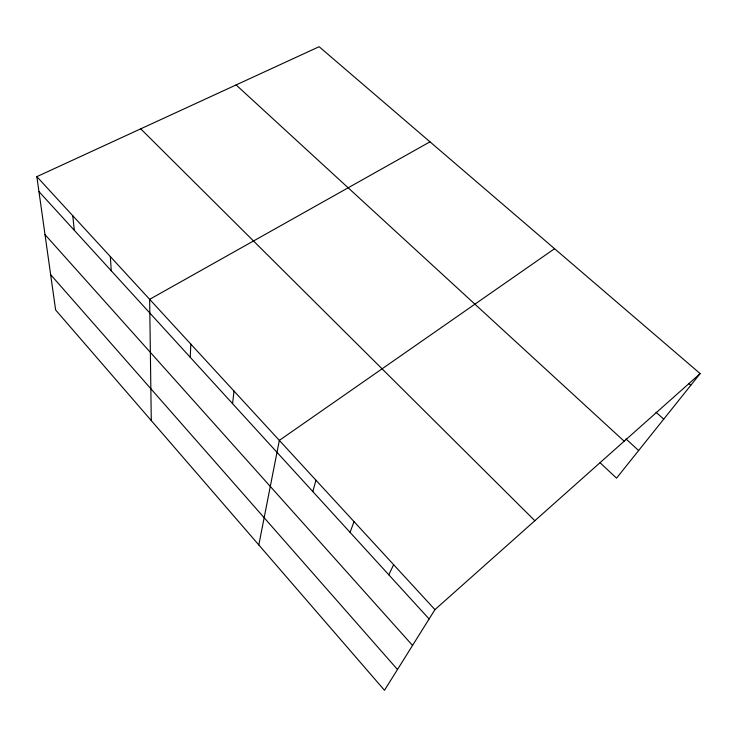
<?xml version="1.0" encoding="UTF-8"?>
<svg xmlns="http://www.w3.org/2000/svg" width="737" height="737" viewBox="0 0 737 737"><rect width="100%" height="100%" fill="white"/><g stroke="black" fill="none" stroke-linecap="round" stroke-linejoin="round"><path stroke-width="1.11" d="M190.247 357.307L190.828 344.115M232.579 403.683L234.007 391.071M258.807 544.938L279.341 440.376L554.565 248.701M312.82 491.579L315.952 480.192M350.066 532.372L354.027 521.612M388.795 574.796L393.659 564.717M700.15 373.595L434.95 609.628L384.484 690.283L55.616 309.955L36.85 176.65L319.13 46.717L700.15 373.595L616.537 478.166L600.111 462.753M429.984 141.826L149.648 299.333L151.278 420.587M689.021 383.83L690.762 385.331M656.031 412.259L663.742 419.132M625.925 438.902L638.629 450.537M236.107 84.93L624.184 441.214M140.721 128.837L534.85 520.718M36.85 176.65L434.95 609.628M38.95 191.574L429.118 618.96M45.012 234.624L412.545 645.437M50.65 274.671L397.483 669.509M72.779 215.729L74.299 230.303M110.347 256.577L111.232 270.746"/></g></svg>
